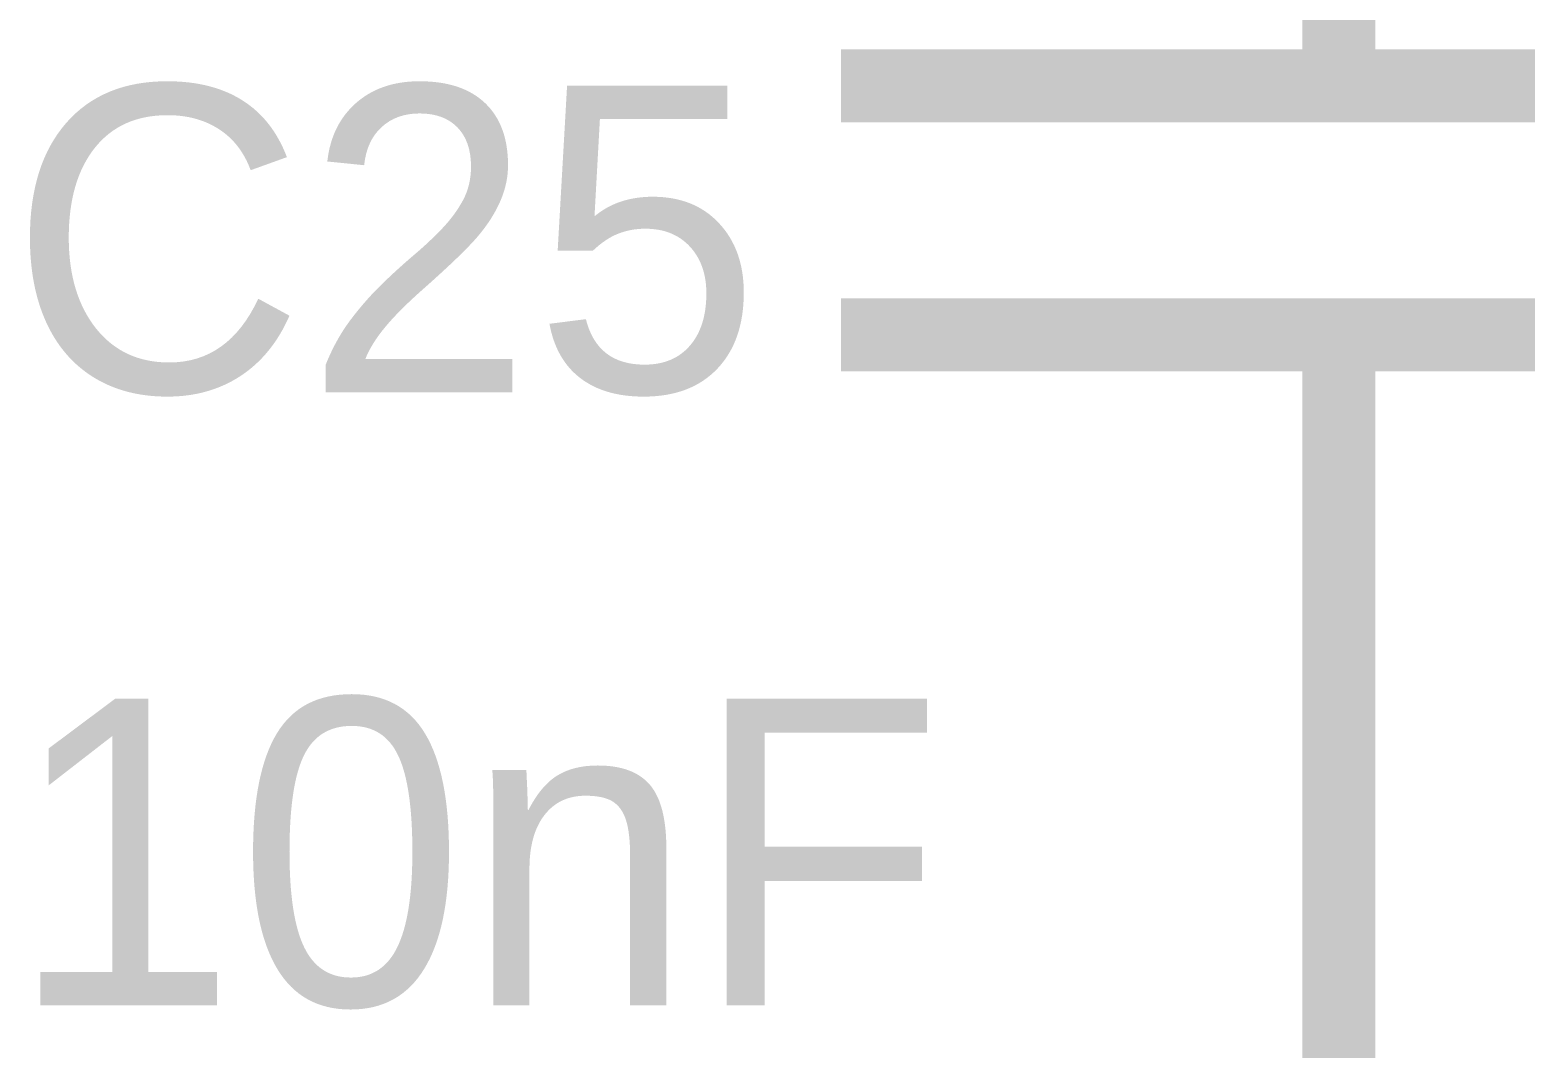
# Model space of a CAD drawing. Header units: inches. Extents: x 0 to 17, y 0 to 11.7.
# Drawn here: x 9.2386 to 9.4796, y 1.7149 to 1.879 of the extents above; entities that cross this region are included whole.
import ezdxf

# ---------------------------------------------------------------- set-up
doc = ezdxf.new("R2010")
doc.units = ezdxf.units.IN
doc.header["$MEASUREMENT"] = 0
doc.layers.add('Sheet', color=255, linetype='Continuous')

msp = doc.modelspace()

# ---------------------------------------------------------------- linework, layer by layer
at = {"layer": 'Sheet'}
for points in [[(9.44958, 1.9, 0.0118, 0.0118, 0), (9.44958, 1.87001, 0.0118, 0.0118, 0)], [(9.36933, 1.87001, 0.0118, 0.0118, 0), (9.52939, 1.87001, 0.0118, 0.0118, 0)], [(9.52939, 1.82987, 0.0118, 0.0118, 0), (9.36933, 1.82987, 0.0118, 0.0118, 0)], [(9.44958, 1.79988, 0.0118, 0.0118, 0), (9.44958, 1.82987, 0.0118, 0.0118, 0)], [(9.44958, 1.79988, 0.0118, 0.0118, 0), (9.44958, 1.69977, 0.0118, 0.0118, 0)]]:
    msp.add_lwpolyline(points, format="xyseb", dxfattribs=at)

# ---------------------------------------------------------------- texts
for s, p in [('C25', (9.23528, 1.82061)), ('10nF', (9.23528, 1.72182))]:
    msp.add_text(s, height=0.049396, dxfattribs=at).set_placement(p)

doc.saveas('drawing.dxf')
